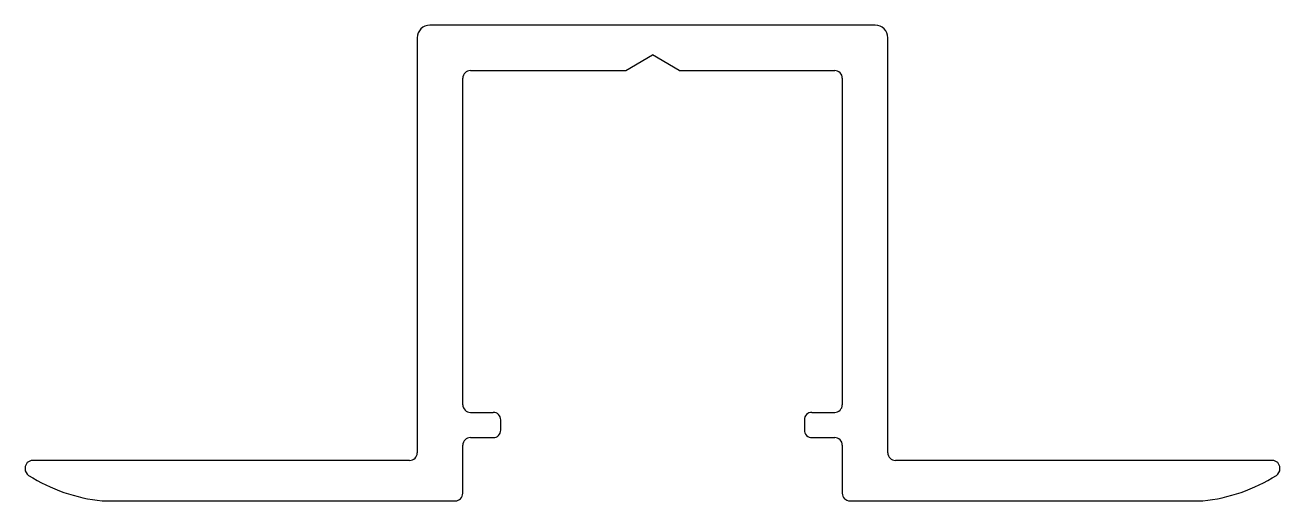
# Model space of a CAD drawing. Extents: x 808.8 to 858.4, y 472.4 to 491.2.
import ezdxf

# ---------------------------------------------------------------- set-up
doc = ezdxf.new("R2010")
doc.units = 0
doc.layers.get('0').update_dxf_attribs({"linetype": 'CONTINUOUS'})

msp = doc.modelspace()

# ---------------------------------------------------------------- linework, layer by layer
for p, q in [((842.382, 491.17), (824.781, 491.17)), ((824.281, 490.67), (824.281, 474.266)), ((842.881, 474.266), (842.882, 490.67)), ((832.529, 489.37), (833.581, 490.001)), ((834.634, 489.37), (833.581, 490.001)), ((826.081, 476.166), (826.081, 489.07)), ((826.381, 489.37), (832.529, 489.37)), ((834.634, 489.37), (840.781, 489.37)), ((841.081, 489.07), (841.081, 476.166)), ((826.381, 475.866), (827.281, 475.866)), ((839.881, 475.866), (840.781, 475.866)), ((827.581, 475.166), (827.581, 475.566)), ((839.581, 475.566), (839.581, 475.166)), ((826.381, 474.866), (827.281, 474.866)), ((839.881, 474.866), (840.781, 474.866)), ((826.081, 472.666), (826.081, 474.566)), ((841.081, 474.566), (841.081, 472.666)), ((808.781, 473.666), (808.781, 473.629)), ((823.981, 473.966), (809.081, 473.966)), ((855.329, 473.966), (843.181, 473.966)), ((858.078, 473.966), (855.329, 473.966)), ((858.378, 473.629), (858.378, 473.666)), ((811.83, 472.366), (825.781, 472.366)), ((841.381, 472.366), (855.329, 472.366))]:
    msp.add_line(p, q)
for centre, radius, start, end in [((824.781, 490.67), 0.5, 90, 180), ((842.382, 490.67), 0.5, 359.9976, 90), ((826.381, 489.07), 0.3, 90, 180), ((840.781, 489.07), 0.3, 359.996, 90), ((826.381, 476.166), 0.3, 180, 270), ((840.781, 476.166), 0.3, 270, 359.996), ((827.281, 475.566), 0.3, 0, 90), ((839.881, 475.566), 0.3, 90, 179.9976), ((827.281, 475.166), 0.3, 270, 0), ((839.881, 475.166), 0.3, 179.9976, 270), ((826.381, 474.566), 0.3, 90, 180), ((840.781, 474.566), 0.3, 359.9985, 90), ((823.981, 474.266), 0.3, 270, 0), ((843.181, 474.266), 0.3, 179.9967, 270), ((809.081, 473.666), 0.3, 90, 180), ((858.078, 473.666), 0.3, 0, 90), ((809.081, 473.629), 0.3, 180, 237.7268), ((812.537, 479.102), 6.773, 237.7268, 264.0051), ((854.622, 479.102), 6.773, 275.9949, 302.2732), ((858.078, 473.629), 0.3, 302.2732, 0), ((825.781, 472.666), 0.3, 270, 0), ((841.381, 472.666), 0.3, 179.9985, 270)]:
    msp.add_arc(centre, radius, start, end)

doc.saveas('drawing.dxf')
